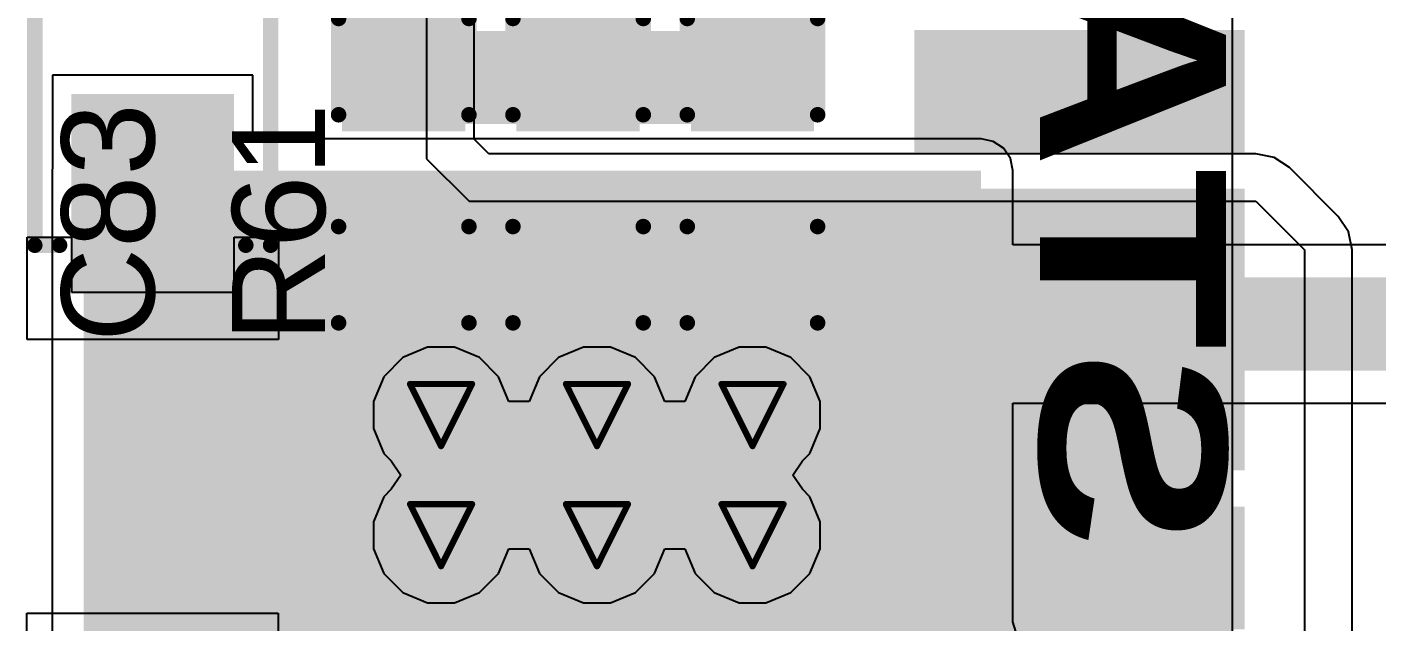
# Model space of a CAD drawing. Header units: inches. Extents: x 0 to 211, y 0 to 201.
# Drawn here: x 2.3872 to 2.8219, y 3.8941 to 4.0856 of the extents above; entities that cross this region are included whole.
import ezdxf

# ---------------------------------------------------------------- set-up
doc = ezdxf.new("R2010")
doc.units = ezdxf.units.IN
doc.header["$MEASUREMENT"] = 0
for name, color, linetype in [('Bottom Layer', 5, 'Continuous'), ('Bottom Overlay', 54, 'Continuous'), ('Bottom Paste', 16, 'Continuous'), ('Bottom Solder', 6, 'Continuous'), ('Drill Drawing', 1, 'Continuous'), ('Layer 1', 16, 'Continuous'), ('Layer 2', 76, 'Continuous'), ('Top Layer', 1, 'Continuous'), ('Top Overlay', 2, 'Continuous'), ('Top Paste', 8, 'Continuous'), ('Top Solder', 216, 'Continuous'), ('Via Holes', 16, 'Continuous')]:
    doc.layers.add(name, color=color, linetype=linetype)
doc.styles.add('Arial', font='', dxfattribs={"height": 0.2})
doc.styles.add('Arial Black_Bold', font='', dxfattribs={"height": 0.2})
doc.styles.get('Arial').set_extended_font_data('Arial')
doc.styles.get('Arial Black_Bold').set_extended_font_data('Arial Black', bold=True)

# ---------------------------------------------------------------- blocks, each defined once
blk = doc.blocks.new('EC21EFA_512_STD_53')
at = {"layer": 'Top Layer'}
for points in [[(0.27362, 0.61024), (0.30512, 0.61024), (0.30512, 0.51181), (0.27362, 0.51181)], [(0.3248, 0.61024), (0.3563, 0.61024), (0.3563, 0.51181), (0.3248, 0.51181)], [(0.37598, 0.61024), (0.40748, 0.61024), (0.40748, 0.51181), (0.37598, 0.51181)], [(0.42717, 0.61024), (0.45866, 0.61024), (0.45866, 0.51181), (0.42717, 0.51181)]]:
    blk.add_hatch(color=1, dxfattribs=at).paths.add_polyline_path(points)
at = {"layer": 'Top Paste'}
for points in [[(0.27362, 0.61024), (0.30512, 0.61024), (0.30512, 0.51181), (0.27362, 0.51181)], [(0.3248, 0.61024), (0.3563, 0.61024), (0.3563, 0.51181), (0.3248, 0.51181)], [(0.37598, 0.61024), (0.40748, 0.61024), (0.40748, 0.51181), (0.37598, 0.51181)], [(0.42717, 0.61024), (0.45866, 0.61024), (0.45866, 0.51181), (0.42717, 0.51181)]]:
    blk.add_hatch(color=8, dxfattribs=at).paths.add_polyline_path(points)
at = {"layer": 'Top Solder'}
for points in [[(0.26962, 0.61424), (0.30912, 0.61424), (0.30912, 0.50781), (0.26962, 0.50781)], [(0.3208, 0.61424), (0.3603, 0.61424), (0.3603, 0.50781), (0.3208, 0.50781)], [(0.37198, 0.61424), (0.41148, 0.61424), (0.41148, 0.50781), (0.37198, 0.50781)], [(0.42317, 0.61424), (0.46266, 0.61424), (0.46266, 0.50781), (0.42317, 0.50781)]]:
    blk.add_hatch(color=216, dxfattribs=at).paths.add_polyline_path(points)
blk = doc.blocks.new('LED_0603_B_208')
at = {"layer": 'Bottom Layer'}
for points in [[(-0.03937, 0.01969), (-0.01969, 0.01969), (-0.01969, -0.01969), (-0.03937, -0.01969)], [(0.01969, 0.01969), (0.03937, 0.01969), (0.03937, -0.01969), (0.01969, -0.01969)]]:
    blk.add_hatch(color=5, dxfattribs=at).paths.add_polyline_path(points)
at = {"layer": 'Bottom Overlay'}
blk.add_hatch(color=54, dxfattribs=at).paths.add_polyline_path([(0.04399, -0.026), (0.06899, -0.026), (0.06899, 0.026), (0.04399, 0.026)])
at = {"layer": 'Bottom Paste'}
for points in [[(-0.03937, 0.01969), (-0.01969, 0.01969), (-0.01969, -0.01969), (-0.03937, -0.01969)], [(0.01969, 0.01969), (0.03937, 0.01969), (0.03937, -0.01969), (0.01969, -0.01969)]]:
    blk.add_hatch(color=16, dxfattribs=at).paths.add_polyline_path(points)
at = {"layer": 'Bottom Solder'}
for points in [[(-0.04337, 0.02369), (-0.01569, 0.02369), (-0.01569, -0.02369), (-0.04337, -0.02369)], [(0.01569, 0.02369), (0.04337, 0.02369), (0.04337, -0.02369), (0.01569, -0.02369)]]:
    blk.add_hatch(color=6, dxfattribs=at).paths.add_polyline_path(points)
at = {"layer": 'Bottom Overlay'}
for points in [[(-0.044, 0.024, 0.005, 0.005, 0), (-0.044, -0.024, 0.005, 0.005, 0)], [(-0.044, 0.024, 0.005, 0.005, 0), (-0.017, 0.024, 0.005, 0.005, 0)], [(0.017, 0.024, 0.005, 0.005, 0), (0.044, 0.024, 0.005, 0.005, 0)], [(0.044, 0.024, 0.005, 0.005, 0), (0.044, -0.024, 0.005, 0.005, 0)], [(-0.017, -0.024, 0.005, 0.005, 0), (-0.044, -0.024, 0.005, 0.005, 0)], [(0.017, -0.024, 0.005, 0.005, 0), (0.044, -0.024, 0.005, 0.005, 0)]]:
    blk.add_lwpolyline(points, format="xyseb", dxfattribs=at)
for points in [[(-0.04525, 0.024, 0.0025, 0.0025, 1), (-0.04275, 0.024, 0.0025, 0.0025, 1)], [(-0.04525, 0.024, 0.0025, 0.0025, 1), (-0.04275, 0.024, 0.0025, 0.0025, 1)], [(-0.01825, 0.024, 0.0025, 0.0025, 1), (-0.01575, 0.024, 0.0025, 0.0025, 1)], [(0.01575, 0.024, 0.0025, 0.0025, 1), (0.01825, 0.024, 0.0025, 0.0025, 1)], [(0.04275, 0.024, 0.0025, 0.0025, 1), (0.04525, 0.024, 0.0025, 0.0025, 1)], [(0.04275, 0.024, 0.0025, 0.0025, 1), (0.04525, 0.024, 0.0025, 0.0025, 1)], [(-0.04525, -0.024, 0.0025, 0.0025, 1), (-0.04275, -0.024, 0.0025, 0.0025, 1)], [(-0.04525, -0.024, 0.0025, 0.0025, 1), (-0.04275, -0.024, 0.0025, 0.0025, 1)], [(-0.01825, -0.024, 0.0025, 0.0025, 1), (-0.01575, -0.024, 0.0025, 0.0025, 1)], [(0.01575, -0.024, 0.0025, 0.0025, 1), (0.01825, -0.024, 0.0025, 0.0025, 1)], [(0.04275, -0.024, 0.0025, 0.0025, 1), (0.04525, -0.024, 0.0025, 0.0025, 1)], [(0.04275, -0.024, 0.0025, 0.0025, 1), (0.04525, -0.024, 0.0025, 0.0025, 1)]]:
    blk.add_lwpolyline(points, format="xyseb", close=True, dxfattribs=at)
blk = doc.blocks.new('C___0603_B_286')
at = {"layer": 'Bottom Layer'}
for points in [[(-0.045, -0.0175), (-0.045, 0.0175), (-0.015, 0.0175), (-0.015, -0.0175)], [(0.015, -0.0175), (0.015, 0.0175), (0.045, 0.0175), (0.045, -0.0175)]]:
    blk.add_hatch(color=5, dxfattribs=at).paths.add_polyline_path(points)
at = {"layer": 'Bottom Paste'}
for points in [[(-0.045, -0.0175), (-0.045, 0.0175), (-0.015, 0.0175), (-0.015, -0.0175)], [(0.015, -0.0175), (0.015, 0.0175), (0.045, 0.0175), (0.045, -0.0175)]]:
    blk.add_hatch(color=16, dxfattribs=at).paths.add_polyline_path(points)
at = {"layer": 'Bottom Solder'}
for points in [[(-0.04736, -0.01986), (-0.04736, 0.01986), (-0.01264, 0.01986), (-0.01264, -0.01986)], [(0.01264, -0.01986), (0.01264, 0.01986), (0.04736, 0.01986), (0.04736, -0.01986)]]:
    blk.add_hatch(color=6, dxfattribs=at).paths.add_polyline_path(points)
at = {"layer": 'Bottom Overlay'}
for points in [[(-0.049, -0.021, 0.005, 0.005, 0), (-0.049, 0.021, 0.005, 0.005, 0)], [(-0.018, 0.021, 0.005, 0.005, 0), (-0.049, 0.021, 0.005, 0.005, 0)], [(0.049, 0.021, 0.005, 0.005, 0), (0.018, 0.021, 0.005, 0.005, 0)], [(0.049, -0.021, 0.005, 0.005, 0), (0.049, 0.021, 0.005, 0.005, 0)], [(-0.018, -0.021, 0.005, 0.005, 0), (-0.049, -0.021, 0.005, 0.005, 0)], [(0.049, -0.021, 0.005, 0.005, 0), (0.018, -0.021, 0.005, 0.005, 0)]]:
    blk.add_lwpolyline(points, format="xyseb", dxfattribs=at)
for points in [[(-0.05025, 0.021, 0.0025, 0.0025, 1), (-0.04775, 0.021, 0.0025, 0.0025, 1)], [(-0.05025, 0.021, 0.0025, 0.0025, 1), (-0.04775, 0.021, 0.0025, 0.0025, 1)], [(-0.01925, 0.021, 0.0025, 0.0025, 1), (-0.01675, 0.021, 0.0025, 0.0025, 1)], [(0.01675, 0.021, 0.0025, 0.0025, 1), (0.01925, 0.021, 0.0025, 0.0025, 1)], [(0.04775, 0.021, 0.0025, 0.0025, 1), (0.05025, 0.021, 0.0025, 0.0025, 1)], [(0.04775, 0.021, 0.0025, 0.0025, 1), (0.05025, 0.021, 0.0025, 0.0025, 1)], [(-0.05025, -0.021, 0.0025, 0.0025, 1), (-0.04775, -0.021, 0.0025, 0.0025, 1)], [(-0.05025, -0.021, 0.0025, 0.0025, 1), (-0.04775, -0.021, 0.0025, 0.0025, 1)], [(-0.01925, -0.021, 0.0025, 0.0025, 1), (-0.01675, -0.021, 0.0025, 0.0025, 1)], [(0.01675, -0.021, 0.0025, 0.0025, 1), (0.01925, -0.021, 0.0025, 0.0025, 1)], [(0.04775, -0.021, 0.0025, 0.0025, 1), (0.05025, -0.021, 0.0025, 0.0025, 1)], [(0.04775, -0.021, 0.0025, 0.0025, 1), (0.05025, -0.021, 0.0025, 0.0025, 1)]]:
    blk.add_lwpolyline(points, format="xyseb", close=True, dxfattribs=at)
blk = doc.blocks.new('C___0603_B_287')
at = {"layer": 'Bottom Layer'}
for points in [[(-0.045, -0.0175), (-0.045, 0.0175), (-0.015, 0.0175), (-0.015, -0.0175)], [(0.015, -0.0175), (0.015, 0.0175), (0.045, 0.0175), (0.045, -0.0175)]]:
    blk.add_hatch(color=5, dxfattribs=at).paths.add_polyline_path(points)
at = {"layer": 'Bottom Paste'}
for points in [[(-0.045, -0.0175), (-0.045, 0.0175), (-0.015, 0.0175), (-0.015, -0.0175)], [(0.015, -0.0175), (0.015, 0.0175), (0.045, 0.0175), (0.045, -0.0175)]]:
    blk.add_hatch(color=16, dxfattribs=at).paths.add_polyline_path(points)
at = {"layer": 'Bottom Solder'}
for points in [[(-0.04736, -0.01986), (-0.04736, 0.01986), (-0.01264, 0.01986), (-0.01264, -0.01986)], [(0.01264, -0.01986), (0.01264, 0.01986), (0.04736, 0.01986), (0.04736, -0.01986)]]:
    blk.add_hatch(color=6, dxfattribs=at).paths.add_polyline_path(points)
at = {"layer": 'Bottom Overlay'}
for points in [[(-0.049, -0.021, 0.005, 0.005, 0), (-0.049, 0.021, 0.005, 0.005, 0)], [(-0.018, 0.021, 0.005, 0.005, 0), (-0.049, 0.021, 0.005, 0.005, 0)], [(0.049, 0.021, 0.005, 0.005, 0), (0.018, 0.021, 0.005, 0.005, 0)], [(0.049, -0.021, 0.005, 0.005, 0), (0.049, 0.021, 0.005, 0.005, 0)], [(-0.018, -0.021, 0.005, 0.005, 0), (-0.049, -0.021, 0.005, 0.005, 0)], [(0.049, -0.021, 0.005, 0.005, 0), (0.018, -0.021, 0.005, 0.005, 0)]]:
    blk.add_lwpolyline(points, format="xyseb", dxfattribs=at)
for points in [[(-0.05025, 0.021, 0.0025, 0.0025, 1), (-0.04775, 0.021, 0.0025, 0.0025, 1)], [(-0.05025, 0.021, 0.0025, 0.0025, 1), (-0.04775, 0.021, 0.0025, 0.0025, 1)], [(-0.01925, 0.021, 0.0025, 0.0025, 1), (-0.01675, 0.021, 0.0025, 0.0025, 1)], [(0.01675, 0.021, 0.0025, 0.0025, 1), (0.01925, 0.021, 0.0025, 0.0025, 1)], [(0.04775, 0.021, 0.0025, 0.0025, 1), (0.05025, 0.021, 0.0025, 0.0025, 1)], [(0.04775, 0.021, 0.0025, 0.0025, 1), (0.05025, 0.021, 0.0025, 0.0025, 1)], [(-0.05025, -0.021, 0.0025, 0.0025, 1), (-0.04775, -0.021, 0.0025, 0.0025, 1)], [(-0.05025, -0.021, 0.0025, 0.0025, 1), (-0.04775, -0.021, 0.0025, 0.0025, 1)], [(-0.01925, -0.021, 0.0025, 0.0025, 1), (-0.01675, -0.021, 0.0025, 0.0025, 1)], [(0.01675, -0.021, 0.0025, 0.0025, 1), (0.01925, -0.021, 0.0025, 0.0025, 1)], [(0.04775, -0.021, 0.0025, 0.0025, 1), (0.05025, -0.021, 0.0025, 0.0025, 1)], [(0.04775, -0.021, 0.0025, 0.0025, 1), (0.05025, -0.021, 0.0025, 0.0025, 1)]]:
    blk.add_lwpolyline(points, format="xyseb", close=True, dxfattribs=at)
blk = doc.blocks.new('C___0603_B_288')
at = {"layer": 'Bottom Layer'}
for points in [[(-0.045, -0.0175), (-0.045, 0.0175), (-0.015, 0.0175), (-0.015, -0.0175)], [(0.015, -0.0175), (0.015, 0.0175), (0.045, 0.0175), (0.045, -0.0175)]]:
    blk.add_hatch(color=5, dxfattribs=at).paths.add_polyline_path(points)
at = {"layer": 'Bottom Paste'}
for points in [[(-0.045, -0.0175), (-0.045, 0.0175), (-0.015, 0.0175), (-0.015, -0.0175)], [(0.015, -0.0175), (0.015, 0.0175), (0.045, 0.0175), (0.045, -0.0175)]]:
    blk.add_hatch(color=16, dxfattribs=at).paths.add_polyline_path(points)
at = {"layer": 'Bottom Solder'}
for points in [[(-0.04736, -0.01986), (-0.04736, 0.01986), (-0.01264, 0.01986), (-0.01264, -0.01986)], [(0.01264, -0.01986), (0.01264, 0.01986), (0.04736, 0.01986), (0.04736, -0.01986)]]:
    blk.add_hatch(color=6, dxfattribs=at).paths.add_polyline_path(points)
at = {"layer": 'Bottom Overlay'}
for points in [[(-0.049, -0.021, 0.005, 0.005, 0), (-0.049, 0.021, 0.005, 0.005, 0)], [(-0.018, 0.021, 0.005, 0.005, 0), (-0.049, 0.021, 0.005, 0.005, 0)], [(0.049, 0.021, 0.005, 0.005, 0), (0.018, 0.021, 0.005, 0.005, 0)], [(0.049, -0.021, 0.005, 0.005, 0), (0.049, 0.021, 0.005, 0.005, 0)], [(-0.018, -0.021, 0.005, 0.005, 0), (-0.049, -0.021, 0.005, 0.005, 0)], [(0.049, -0.021, 0.005, 0.005, 0), (0.018, -0.021, 0.005, 0.005, 0)]]:
    blk.add_lwpolyline(points, format="xyseb", dxfattribs=at)
for points in [[(-0.05025, 0.021, 0.0025, 0.0025, 1), (-0.04775, 0.021, 0.0025, 0.0025, 1)], [(-0.05025, 0.021, 0.0025, 0.0025, 1), (-0.04775, 0.021, 0.0025, 0.0025, 1)], [(-0.01925, 0.021, 0.0025, 0.0025, 1), (-0.01675, 0.021, 0.0025, 0.0025, 1)], [(0.01675, 0.021, 0.0025, 0.0025, 1), (0.01925, 0.021, 0.0025, 0.0025, 1)], [(0.04775, 0.021, 0.0025, 0.0025, 1), (0.05025, 0.021, 0.0025, 0.0025, 1)], [(0.04775, 0.021, 0.0025, 0.0025, 1), (0.05025, 0.021, 0.0025, 0.0025, 1)], [(-0.05025, -0.021, 0.0025, 0.0025, 1), (-0.04775, -0.021, 0.0025, 0.0025, 1)], [(-0.05025, -0.021, 0.0025, 0.0025, 1), (-0.04775, -0.021, 0.0025, 0.0025, 1)], [(-0.01925, -0.021, 0.0025, 0.0025, 1), (-0.01675, -0.021, 0.0025, 0.0025, 1)], [(0.01675, -0.021, 0.0025, 0.0025, 1), (0.01925, -0.021, 0.0025, 0.0025, 1)], [(0.04775, -0.021, 0.0025, 0.0025, 1), (0.05025, -0.021, 0.0025, 0.0025, 1)], [(0.04775, -0.021, 0.0025, 0.0025, 1), (0.05025, -0.021, 0.0025, 0.0025, 1)]]:
    blk.add_lwpolyline(points, format="xyseb", close=True, dxfattribs=at)
blk = doc.blocks.new('C____A_B_289')
at = {"layer": 'Bottom Layer'}
for points in [[(-0.0752, 0.02224), (-0.01929, 0.02224), (-0.01929, -0.02224), (-0.0752, -0.02224)], [(0.01929, 0.02224), (0.0752, 0.02224), (0.0752, -0.02224), (0.01929, -0.02224)]]:
    blk.add_hatch(color=5, dxfattribs=at).paths.add_polyline_path(points)
at = {"layer": 'Bottom Paste'}
for points in [[(-0.0752, 0.02224), (-0.01929, 0.02224), (-0.01929, -0.02224), (-0.0752, -0.02224)], [(0.01929, 0.02224), (0.0752, 0.02224), (0.0752, -0.02224), (0.01929, -0.02224)]]:
    blk.add_hatch(color=16, dxfattribs=at).paths.add_polyline_path(points)
at = {"layer": 'Bottom Solder'}
for points in [[(-0.0792, 0.02624), (-0.01529, 0.02624), (-0.01529, -0.02624), (-0.0792, -0.02624)], [(0.01529, 0.02624), (0.0792, 0.02624), (0.0792, -0.02624), (0.01529, -0.02624)]]:
    blk.add_hatch(color=6, dxfattribs=at).paths.add_polyline_path(points)
at = {"layer": 'Bottom Overlay'}
for points in [[(-0.064, 0.038, 0.005, 0.005, 0), (0.064, 0.038, 0.005, 0.005, 0)], [(-0.064, 0.038, 0.005, 0.005, 0), (-0.064, 0.03, 0.005, 0.005, 0)], [(0.064, 0.038, 0.005, 0.005, 0), (0.064, 0.028, 0.005, 0.005, 0)], [(0.064, -0.028, 0.005, 0.005, 0), (0.064, -0.038, 0.005, 0.005, 0)], [(-0.064, -0.03, 0.005, 0.005, 0), (-0.064, -0.038, 0.005, 0.005, 0)], [(-0.064, -0.038, 0.005, 0.005, 0), (0.064, -0.038, 0.005, 0.005, 0)]]:
    blk.add_lwpolyline(points, format="xyseb", dxfattribs=at)
for points in [[(-0.06525, 0.038, 0.0025, 0.0025, 1), (-0.06275, 0.038, 0.0025, 0.0025, 1)], [(-0.06525, 0.038, 0.0025, 0.0025, 1), (-0.06275, 0.038, 0.0025, 0.0025, 1)], [(0.06275, 0.038, 0.0025, 0.0025, 1), (0.06525, 0.038, 0.0025, 0.0025, 1)], [(0.06275, 0.038, 0.0025, 0.0025, 1), (0.06525, 0.038, 0.0025, 0.0025, 1)], [(-0.06525, 0.03, 0.0025, 0.0025, 1), (-0.06275, 0.03, 0.0025, 0.0025, 1)], [(0.06275, 0.028, 0.0025, 0.0025, 1), (0.06525, 0.028, 0.0025, 0.0025, 1)], [(0.06275, -0.028, 0.0025, 0.0025, 1), (0.06525, -0.028, 0.0025, 0.0025, 1)], [(-0.06525, -0.03, 0.0025, 0.0025, 1), (-0.06275, -0.03, 0.0025, 0.0025, 1)], [(-0.06525, -0.038, 0.0025, 0.0025, 1), (-0.06275, -0.038, 0.0025, 0.0025, 1)], [(-0.06525, -0.038, 0.0025, 0.0025, 1), (-0.06275, -0.038, 0.0025, 0.0025, 1)], [(0.06275, -0.038, 0.0025, 0.0025, 1), (0.06525, -0.038, 0.0025, 0.0025, 1)], [(0.06275, -0.038, 0.0025, 0.0025, 1), (0.06525, -0.038, 0.0025, 0.0025, 1)]]:
    blk.add_lwpolyline(points, format="xyseb", close=True, dxfattribs=at)

msp = doc.modelspace()

# ---------------------------------------------------------------- hatches: boundary and pattern name
at = {"layer": 'Bottom Layer'}
for points in [[(2.49112, 4.05437), (2.63848, 4.05437), (2.63848, 4.08437), (2.49112, 4.08437)], [(2.40547, 3.83852), (2.69466, 3.83852), (2.69466, 4.03937), (2.40547, 4.03937)]]:
    msp.add_hatch(color=5, dxfattribs=at).paths.add_polyline_path(points)
h = msp.add_hatch(color=5, dxfattribs=at)
edge = h.paths.add_edge_path()
edge.add_arc((2.52064, 3.96068), 0.01181, 0, 360)
h = msp.add_hatch(color=5, dxfattribs=at)
edge = h.paths.add_edge_path()
edge.add_arc((2.57088, 3.96068), 0.01181, 0, 360)
h = msp.add_hatch(color=5, dxfattribs=at)
edge = h.paths.add_edge_path()
edge.add_arc((2.621, 3.96068), 0.01181, 0, 360)
h = msp.add_hatch(color=5, dxfattribs=at)
edge = h.paths.add_edge_path()
edge.add_arc((2.52064, 3.922), 0.01181, 0, 360)
h = msp.add_hatch(color=5, dxfattribs=at)
edge = h.paths.add_edge_path()
edge.add_arc((2.57088, 3.922), 0.01181, 0, 360)
h = msp.add_hatch(color=5, dxfattribs=at)
edge = h.paths.add_edge_path()
edge.add_arc((2.621, 3.922), 0.01181, 0, 360)
at = {"layer": 'Layer 1'}
h = msp.add_hatch(color=16, dxfattribs=at)
edge = h.paths.add_edge_path()
edge.add_arc((2.52064, 3.96068), 0.01181, 0, 360)
h = msp.add_hatch(color=16, dxfattribs=at)
edge = h.paths.add_edge_path()
edge.add_arc((2.57088, 3.96068), 0.01181, 0, 360)
h = msp.add_hatch(color=16, dxfattribs=at)
edge = h.paths.add_edge_path()
edge.add_arc((2.621, 3.96068), 0.01181, 0, 360)
h = msp.add_hatch(color=16, dxfattribs=at)
edge = h.paths.add_edge_path()
edge.add_arc((2.52064, 3.922), 0.01181, 0, 360)
h = msp.add_hatch(color=16, dxfattribs=at)
edge = h.paths.add_edge_path()
edge.add_arc((2.57088, 3.922), 0.01181, 0, 360)
h = msp.add_hatch(color=16, dxfattribs=at)
edge = h.paths.add_edge_path()
edge.add_arc((2.621, 3.922), 0.01181, 0, 360)
at = {"layer": 'Layer 2'}
h = msp.add_hatch(color=76, dxfattribs=at)
edge = h.paths.add_edge_path()
edge.add_arc((2.52064, 3.96068), 0.01181, 0, 360)
h = msp.add_hatch(color=76, dxfattribs=at)
edge = h.paths.add_edge_path()
edge.add_arc((2.57088, 3.96068), 0.01181, 0, 360)
h = msp.add_hatch(color=76, dxfattribs=at)
edge = h.paths.add_edge_path()
edge.add_arc((2.621, 3.96068), 0.01181, 0, 360)
h = msp.add_hatch(color=76, dxfattribs=at)
edge = h.paths.add_edge_path()
edge.add_arc((2.52064, 3.922), 0.01181, 0, 360)
h = msp.add_hatch(color=76, dxfattribs=at)
edge = h.paths.add_edge_path()
edge.add_arc((2.57088, 3.922), 0.01181, 0, 360)
h = msp.add_hatch(color=76, dxfattribs=at)
edge = h.paths.add_edge_path()
edge.add_arc((2.621, 3.922), 0.01181, 0, 360)
at = {"layer": 'Top Layer'}
msp.add_hatch(color=1, dxfattribs=at).paths.add_polyline_path([(2.67716, 3.84449), (2.77559, 3.84449), (2.77559, 4.02953), (2.67716, 4.02953)])
h = msp.add_hatch(color=1, dxfattribs=at)
edge = h.paths.add_edge_path()
edge.add_arc((2.52064, 3.96068), 0.01181, 0, 360)
h = msp.add_hatch(color=1, dxfattribs=at)
edge = h.paths.add_edge_path()
edge.add_arc((2.57088, 3.96068), 0.01181, 0, 360)
h = msp.add_hatch(color=1, dxfattribs=at)
edge = h.paths.add_edge_path()
edge.add_arc((2.621, 3.96068), 0.01181, 0, 360)
h = msp.add_hatch(color=1, dxfattribs=at)
edge = h.paths.add_edge_path()
edge.add_arc((2.52064, 3.922), 0.01181, 0, 360)
h = msp.add_hatch(color=1, dxfattribs=at)
edge = h.paths.add_edge_path()
edge.add_arc((2.57088, 3.922), 0.01181, 0, 360)
h = msp.add_hatch(color=1, dxfattribs=at)
edge = h.paths.add_edge_path()
edge.add_arc((2.621, 3.922), 0.01181, 0, 360)
at = {"layer": 'Via Holes'}
h = msp.add_hatch(color=7, dxfattribs=at)
edge = h.paths.add_edge_path()
edge.add_arc((2.52064, 3.96068), 0.00591, 0, 360)
h = msp.add_hatch(color=7, dxfattribs=at)
edge = h.paths.add_edge_path()
edge.add_arc((2.57088, 3.96068), 0.00591, 0, 360)
h = msp.add_hatch(color=7, dxfattribs=at)
edge = h.paths.add_edge_path()
edge.add_arc((2.621, 3.96068), 0.00591, 0, 360)
h = msp.add_hatch(color=7, dxfattribs=at)
edge = h.paths.add_edge_path()
edge.add_arc((2.52064, 3.922), 0.00591, 0, 360)
h = msp.add_hatch(color=7, dxfattribs=at)
edge = h.paths.add_edge_path()
edge.add_arc((2.57088, 3.922), 0.00591, 0, 360)
h = msp.add_hatch(color=7, dxfattribs=at)
edge = h.paths.add_edge_path()
edge.add_arc((2.621, 3.922), 0.00591, 0, 360)

# ---------------------------------------------------------------- linework, layer by layer
at = {"layer": 'Bottom Layer'}
for p, q in [((2.45996, 4.07008), (2.39547, 4.07008)), ((2.39547, 4.07008), (2.39547, 4.04036)), ((2.45996, 4.04957), (2.45996, 4.07008)), ((2.69466, 4.04957), (2.45996, 4.04957)), ((2.69857, 4.04879), (2.69466, 4.04957)), ((2.70187, 4.04658), (2.69857, 4.04879)), ((2.70408, 4.04327), (2.70187, 4.04658)), ((2.70486, 4.03937), (2.70408, 4.04327)), ((2.39547, 4.04036), (2.39528, 4.03937)), ((2.39528, 4.03937), (2.39528, 3.83852)), ((2.70486, 4.01549), (2.70486, 4.03937)), ((3.53, 4.01549), (2.70486, 4.01549)), ((2.70486, 3.89409), (2.70486, 3.96451)), ((2.70486, 3.96451), (3.53, 3.96451)), ((2.70681, 3.88789), (2.70486, 3.89409))]:
    msp.add_line(p, q, dxfattribs=at)
for points in [[(2.5648, 4.06937, 0.02, 0.02, 0), (2.5648, 4.1089, 0.02, 0.02, 0)], [(2.62098, 4.06937, 0.02, 0.02, 0), (2.62098, 4.1089, 0.02, 0.02, 0)], [(2.66081, 3.99, 0.03, 0.03, -0.414214), (2.65644, 3.99437, 0.03, 0.03, 0)], [(2.66081, 3.99, 0.03, 0.03, 0), (3.53, 3.99, 0.03, 0.03, 0)]]:
    msp.add_lwpolyline(points, format="xyseb", dxfattribs=at)
for points in [[(2.5598, 4.06937, 0.01, 0.01, 1), (2.5698, 4.06937, 0.01, 0.01, 1)], [(2.61598, 4.06937, 0.01, 0.01, 1), (2.62598, 4.06937, 0.01, 0.01, 1)], [(2.64894, 3.99437, 0.015, 0.015, 1), (2.66394, 3.99437, 0.015, 0.015, 1)], [(2.65331, 3.99, 0.015, 0.015, 1), (2.66831, 3.99, 0.015, 0.015, 1)], [(2.65331, 3.99, 0.015, 0.015, 1), (2.66831, 3.99, 0.015, 0.015, 1)]]:
    msp.add_lwpolyline(points, format="xyseb", close=True, dxfattribs=at)
at = {"layer": 'Bottom Overlay'}
for p, q in [((2.38728, 3.985), (2.38728, 4.01793)), ((2.38728, 4.01793), (2.40158, 4.01793)), ((2.40158, 4.01793), (2.40158, 4.00026)), ((2.45392, 4.00026), (2.45392, 4.01793)), ((2.45392, 4.01793), (2.46822, 4.01793)), ((2.46822, 4.01793), (2.46822, 3.985)), ((2.40158, 4.00026), (2.45392, 4.00026)), ((2.46822, 3.985), (2.38728, 3.985)), ((2.38721, 3.89689), (2.46815, 3.89689)), ((2.38721, 3.86396), (2.38721, 3.89689)), ((2.46815, 3.89689), (2.46815, 3.86396))]:
    msp.add_line(p, q, dxfattribs=at)
at = {"layer": 'Drill Drawing'}
for points in [[(2.51064, 3.97068, 0.002, 0.002, 0), (2.53064, 3.97068, 0.002, 0.002, 0)], [(2.51064, 3.97068, 0.002, 0.002, 0), (2.52064, 3.95068, 0.002, 0.002, 0)], [(2.52064, 3.95068, 0.002, 0.002, 0), (2.53064, 3.97068, 0.002, 0.002, 0)], [(2.56088, 3.97068, 0.002, 0.002, 0), (2.58088, 3.97068, 0.002, 0.002, 0)], [(2.56088, 3.97068, 0.002, 0.002, 0), (2.57088, 3.95068, 0.002, 0.002, 0)], [(2.57088, 3.95068, 0.002, 0.002, 0), (2.58088, 3.97068, 0.002, 0.002, 0)], [(2.611, 3.97068, 0.002, 0.002, 0), (2.631, 3.97068, 0.002, 0.002, 0)], [(2.611, 3.97068, 0.002, 0.002, 0), (2.621, 3.95068, 0.002, 0.002, 0)], [(2.621, 3.95068, 0.002, 0.002, 0), (2.631, 3.97068, 0.002, 0.002, 0)], [(2.51064, 3.932, 0.002, 0.002, 0), (2.53064, 3.932, 0.002, 0.002, 0)], [(2.51064, 3.932, 0.002, 0.002, 0), (2.52064, 3.912, 0.002, 0.002, 0)], [(2.52064, 3.912, 0.002, 0.002, 0), (2.53064, 3.932, 0.002, 0.002, 0)], [(2.56088, 3.932, 0.002, 0.002, 0), (2.58088, 3.932, 0.002, 0.002, 0)], [(2.56088, 3.932, 0.002, 0.002, 0), (2.57088, 3.912, 0.002, 0.002, 0)], [(2.57088, 3.912, 0.002, 0.002, 0), (2.58088, 3.932, 0.002, 0.002, 0)], [(2.611, 3.932, 0.002, 0.002, 0), (2.631, 3.932, 0.002, 0.002, 0)], [(2.611, 3.932, 0.002, 0.002, 0), (2.621, 3.912, 0.002, 0.002, 0)], [(2.621, 3.912, 0.002, 0.002, 0), (2.631, 3.932, 0.002, 0.002, 0)]]:
    msp.add_lwpolyline(points, format="xyseb", dxfattribs=at)
for points in [[(2.51014, 3.97068, 0.001, 0.001, 1), (2.51114, 3.97068, 0.001, 0.001, 1)], [(2.51014, 3.97068, 0.001, 0.001, 1), (2.51114, 3.97068, 0.001, 0.001, 1)], [(2.53014, 3.97068, 0.001, 0.001, 1), (2.53114, 3.97068, 0.001, 0.001, 1)], [(2.53014, 3.97068, 0.001, 0.001, 1), (2.53114, 3.97068, 0.001, 0.001, 1)], [(2.56038, 3.97068, 0.001, 0.001, 1), (2.56138, 3.97068, 0.001, 0.001, 1)], [(2.56038, 3.97068, 0.001, 0.001, 1), (2.56138, 3.97068, 0.001, 0.001, 1)], [(2.58038, 3.97068, 0.001, 0.001, 1), (2.58138, 3.97068, 0.001, 0.001, 1)], [(2.58038, 3.97068, 0.001, 0.001, 1), (2.58138, 3.97068, 0.001, 0.001, 1)], [(2.6105, 3.97068, 0.001, 0.001, 1), (2.6115, 3.97068, 0.001, 0.001, 1)], [(2.6105, 3.97068, 0.001, 0.001, 1), (2.6115, 3.97068, 0.001, 0.001, 1)], [(2.6305, 3.97068, 0.001, 0.001, 1), (2.6315, 3.97068, 0.001, 0.001, 1)], [(2.6305, 3.97068, 0.001, 0.001, 1), (2.6315, 3.97068, 0.001, 0.001, 1)], [(2.52014, 3.95068, 0.001, 0.001, 1), (2.52114, 3.95068, 0.001, 0.001, 1)], [(2.52014, 3.95068, 0.001, 0.001, 1), (2.52114, 3.95068, 0.001, 0.001, 1)], [(2.57038, 3.95068, 0.001, 0.001, 1), (2.57138, 3.95068, 0.001, 0.001, 1)], [(2.57038, 3.95068, 0.001, 0.001, 1), (2.57138, 3.95068, 0.001, 0.001, 1)], [(2.6205, 3.95068, 0.001, 0.001, 1), (2.6215, 3.95068, 0.001, 0.001, 1)], [(2.6205, 3.95068, 0.001, 0.001, 1), (2.6215, 3.95068, 0.001, 0.001, 1)], [(2.51014, 3.932, 0.001, 0.001, 1), (2.51114, 3.932, 0.001, 0.001, 1)], [(2.51014, 3.932, 0.001, 0.001, 1), (2.51114, 3.932, 0.001, 0.001, 1)], [(2.53014, 3.932, 0.001, 0.001, 1), (2.53114, 3.932, 0.001, 0.001, 1)], [(2.53014, 3.932, 0.001, 0.001, 1), (2.53114, 3.932, 0.001, 0.001, 1)], [(2.56038, 3.932, 0.001, 0.001, 1), (2.56138, 3.932, 0.001, 0.001, 1)], [(2.56038, 3.932, 0.001, 0.001, 1), (2.56138, 3.932, 0.001, 0.001, 1)], [(2.58038, 3.932, 0.001, 0.001, 1), (2.58138, 3.932, 0.001, 0.001, 1)], [(2.58038, 3.932, 0.001, 0.001, 1), (2.58138, 3.932, 0.001, 0.001, 1)], [(2.6105, 3.932, 0.001, 0.001, 1), (2.6115, 3.932, 0.001, 0.001, 1)], [(2.6105, 3.932, 0.001, 0.001, 1), (2.6115, 3.932, 0.001, 0.001, 1)], [(2.6305, 3.932, 0.001, 0.001, 1), (2.6315, 3.932, 0.001, 0.001, 1)], [(2.6305, 3.932, 0.001, 0.001, 1), (2.6315, 3.932, 0.001, 0.001, 1)], [(2.52014, 3.912, 0.001, 0.001, 1), (2.52114, 3.912, 0.001, 0.001, 1)], [(2.52014, 3.912, 0.001, 0.001, 1), (2.52114, 3.912, 0.001, 0.001, 1)], [(2.57038, 3.912, 0.001, 0.001, 1), (2.57138, 3.912, 0.001, 0.001, 1)], [(2.57038, 3.912, 0.001, 0.001, 1), (2.57138, 3.912, 0.001, 0.001, 1)], [(2.6205, 3.912, 0.001, 0.001, 1), (2.6215, 3.912, 0.001, 0.001, 1)], [(2.6205, 3.912, 0.001, 0.001, 1), (2.6215, 3.912, 0.001, 0.001, 1)]]:
    msp.add_lwpolyline(points, format="xyseb", close=True, dxfattribs=at)
at = {"layer": 'Layer 1'}
for p, q in [((2.5163, 3.98249), (2.50828, 3.97917)), ((2.52498, 3.98249), (2.5163, 3.98249)), ((2.53299, 3.97917), (2.52498, 3.98249)), ((2.56654, 3.98249), (2.55853, 3.97917)), ((2.57522, 3.98249), (2.56654, 3.98249)), ((2.58324, 3.97917), (2.57522, 3.98249)), ((2.61666, 3.98249), (2.60865, 3.97917)), ((2.62534, 3.98249), (2.61666, 3.98249)), ((2.63335, 3.97917), (2.62534, 3.98249)), ((2.50828, 3.97917), (2.50215, 3.97304)), ((2.53913, 3.97304), (2.53299, 3.97917)), ((2.55853, 3.97917), (2.55239, 3.97304)), ((2.58937, 3.97304), (2.58324, 3.97917)), ((2.60865, 3.97917), (2.60251, 3.97304)), ((2.63949, 3.97304), (2.63335, 3.97917)), ((2.50215, 3.97304), (2.49883, 3.96502)), ((2.54245, 3.96502), (2.53913, 3.97304)), ((2.55239, 3.97304), (2.54907, 3.96502)), ((2.59269, 3.96502), (2.58937, 3.97304)), ((2.60251, 3.97304), (2.59919, 3.96502)), ((2.64281, 3.96502), (2.63949, 3.97304)), ((2.49883, 3.96502), (2.49883, 3.95634)), ((2.54907, 3.96502), (2.54245, 3.96502)), ((2.59919, 3.96502), (2.59269, 3.96502)), ((2.64281, 3.95634), (2.64281, 3.96502)), ((2.49883, 3.95634), (2.50215, 3.94833)), ((2.63949, 3.94833), (2.64281, 3.95634)), ((2.50215, 3.94833), (2.50456, 3.94591)), ((2.63708, 3.94591), (2.63949, 3.94833)), ((2.50456, 3.94591), (2.5077, 3.94134)), ((2.63394, 3.94134), (2.63708, 3.94591)), ((2.5077, 3.94134), (2.50456, 3.93677)), ((2.63708, 3.93677), (2.63394, 3.94134)), ((2.50215, 3.93435), (2.49883, 3.92634)), ((2.50456, 3.93677), (2.50215, 3.93435)), ((2.63949, 3.93435), (2.63708, 3.93677)), ((2.64281, 3.92634), (2.63949, 3.93435)), ((2.49883, 3.92634), (2.49883, 3.91766)), ((2.64281, 3.91766), (2.64281, 3.92634)), ((2.49883, 3.91766), (2.50215, 3.90965)), ((2.53913, 3.90965), (2.54245, 3.91766)), ((2.54245, 3.91766), (2.54907, 3.91766)), ((2.54907, 3.91766), (2.55239, 3.90965)), ((2.58937, 3.90965), (2.59269, 3.91766)), ((2.59269, 3.91766), (2.59919, 3.91766)), ((2.59919, 3.91766), (2.60251, 3.90965)), ((2.63949, 3.90965), (2.64281, 3.91766)), ((2.50215, 3.90965), (2.50828, 3.90351)), ((2.53299, 3.90351), (2.53913, 3.90965)), ((2.55239, 3.90965), (2.55853, 3.90351)), ((2.58324, 3.90351), (2.58937, 3.90965)), ((2.60251, 3.90965), (2.60865, 3.90351)), ((2.63335, 3.90351), (2.63949, 3.90965)), ((2.50828, 3.90351), (2.5163, 3.90019)), ((2.5163, 3.90019), (2.52498, 3.90019)), ((2.52498, 3.90019), (2.53299, 3.90351)), ((2.55853, 3.90351), (2.56654, 3.90019)), ((2.56654, 3.90019), (2.57522, 3.90019)), ((2.57522, 3.90019), (2.58324, 3.90351)), ((2.60865, 3.90351), (2.61666, 3.90019)), ((2.61666, 3.90019), (2.62534, 3.90019)), ((2.62534, 3.90019), (2.63335, 3.90351))]:
    msp.add_line(p, q, dxfattribs=at)
at = {"layer": 'Layer 2'}
for p, q in [((2.77559, 4.13071), (2.77559, 3.98943)), ((2.77559, 3.98943), (2.77559, 3.97122)), ((2.5163, 3.98249), (2.50828, 3.97917)), ((2.52498, 3.98249), (2.5163, 3.98249)), ((2.53299, 3.97917), (2.52498, 3.98249)), ((2.56654, 3.98249), (2.55853, 3.97917)), ((2.57522, 3.98249), (2.56654, 3.98249)), ((2.58324, 3.97917), (2.57522, 3.98249)), ((2.61666, 3.98249), (2.60865, 3.97917)), ((2.62534, 3.98249), (2.61666, 3.98249)), ((2.63335, 3.97917), (2.62534, 3.98249)), ((2.50828, 3.97917), (2.50215, 3.97304)), ((2.53913, 3.97304), (2.53299, 3.97917)), ((2.55853, 3.97917), (2.55239, 3.97304)), ((2.58937, 3.97304), (2.58324, 3.97917)), ((2.60865, 3.97917), (2.60251, 3.97304)), ((2.63949, 3.97304), (2.63335, 3.97917)), ((2.50215, 3.97304), (2.49883, 3.96502)), ((2.54245, 3.96502), (2.53913, 3.97304)), ((2.55239, 3.97304), (2.54907, 3.96502)), ((2.59269, 3.96502), (2.58937, 3.97304)), ((2.60251, 3.97304), (2.59919, 3.96502)), ((2.64281, 3.96502), (2.63949, 3.97304)), ((2.77559, 3.97122), (2.77559, 3.91766)), ((2.49883, 3.96502), (2.49883, 3.95634)), ((2.54907, 3.96502), (2.54245, 3.96502)), ((2.59919, 3.96502), (2.59269, 3.96502)), ((2.64281, 3.95634), (2.64281, 3.96502)), ((2.49883, 3.95634), (2.50215, 3.94833)), ((2.63949, 3.94833), (2.64281, 3.95634)), ((2.50215, 3.94833), (2.50456, 3.94591)), ((2.63708, 3.94591), (2.63949, 3.94833)), ((2.50456, 3.94591), (2.5077, 3.94134)), ((2.63394, 3.94134), (2.63708, 3.94591)), ((2.5077, 3.94134), (2.50456, 3.93677)), ((2.63708, 3.93677), (2.63394, 3.94134)), ((2.50215, 3.93435), (2.49883, 3.92634)), ((2.50456, 3.93677), (2.50215, 3.93435)), ((2.63949, 3.93435), (2.63708, 3.93677)), ((2.64281, 3.92634), (2.63949, 3.93435)), ((2.49883, 3.92634), (2.49883, 3.91766)), ((2.64281, 3.91766), (2.64281, 3.92634)), ((2.49883, 3.91766), (2.50215, 3.90965)), ((2.53913, 3.90965), (2.54245, 3.91766)), ((2.54245, 3.91766), (2.54907, 3.91766)), ((2.54907, 3.91766), (2.55239, 3.90965)), ((2.58937, 3.90965), (2.59269, 3.91766)), ((2.59269, 3.91766), (2.59919, 3.91766)), ((2.59919, 3.91766), (2.60251, 3.90965)), ((2.63949, 3.90965), (2.64281, 3.91766)), ((2.77559, 3.91766), (2.77559, 3.8985)), ((2.50215, 3.90965), (2.50828, 3.90351)), ((2.53299, 3.90351), (2.53913, 3.90965)), ((2.55239, 3.90965), (2.55853, 3.90351)), ((2.58324, 3.90351), (2.58937, 3.90965)), ((2.60251, 3.90965), (2.60865, 3.90351)), ((2.63335, 3.90351), (2.63949, 3.90965)), ((2.50828, 3.90351), (2.5163, 3.90019)), ((2.5163, 3.90019), (2.52498, 3.90019)), ((2.52498, 3.90019), (2.53299, 3.90351)), ((2.55853, 3.90351), (2.56654, 3.90019)), ((2.56654, 3.90019), (2.57522, 3.90019)), ((2.57522, 3.90019), (2.58324, 3.90351)), ((2.60865, 3.90351), (2.61666, 3.90019)), ((2.61666, 3.90019), (2.62534, 3.90019)), ((2.62534, 3.90019), (2.63335, 3.90351)), ((2.77559, 3.8985), (2.77559, 3.8524))]:
    msp.add_line(p, q, dxfattribs=at)
at = {"layer": 'Top Layer'}
for p, q in [((2.51599, 4.12461), (2.51599, 4.04319)), ((2.53129, 4.04953), (2.53129, 4.12461)), ((2.53599, 4.04482), (2.53129, 4.04953)), ((2.51599, 4.04319), (2.52966, 4.02953)), ((2.78322, 4.04482), (2.53599, 4.04482)), ((2.78908, 4.04366), (2.78322, 4.04482)), ((2.79404, 4.04034), (2.78908, 4.04366)), ((2.80973, 4.02466), (2.79404, 4.04034)), ((2.52966, 4.02953), (2.78322, 4.02953)), ((2.78322, 4.02953), (2.79891, 4.01384)), ((2.81304, 4.01969), (2.80973, 4.02466)), ((2.81421, 4.01384), (2.81304, 4.01969)), ((2.79891, 4.01384), (2.79891, 3.86024)), ((2.81421, 3.86024), (2.81421, 4.01384))]:
    msp.add_line(p, q, dxfattribs=at)

# ---------------------------------------------------------------- block references
for name, p, rotation in [('EC21EFA_512_STD_53', (3.2874, 3.62205), 90), ('C____A_B_289', (2.42772, 4.07937), 90), ('C___0603_B_288', (2.50862, 4.03937), 270), ('C___0603_B_287', (2.5648, 4.03937), 270), ('C___0603_B_286', (2.62098, 4.03937), 270), ('LED_0603_B_208', (2.73649, 3.83852), 90)]:
    msp.add_blockref(name, p, dxfattribs=dict(rotation=rotation))

# ---------------------------------------------------------------- texts
at = {"layer": 'Bottom Overlay', "style": 'Arial Black_Bold', "text_generation_flag": 2}
msp.add_text('STATUS', height=0.06, rotation=270, dxfattribs=at).set_placement((2.71359, 3.91768))
at = {"layer": 'Top Overlay', "style": 'Arial'}
for s, p in [('C83', (2.42829, 3.98421)), ('R61', (2.48329, 3.98421))]:
    msp.add_text(s, height=0.03, rotation=90, dxfattribs=at).set_placement(p)

doc.saveas('drawing.dxf')
